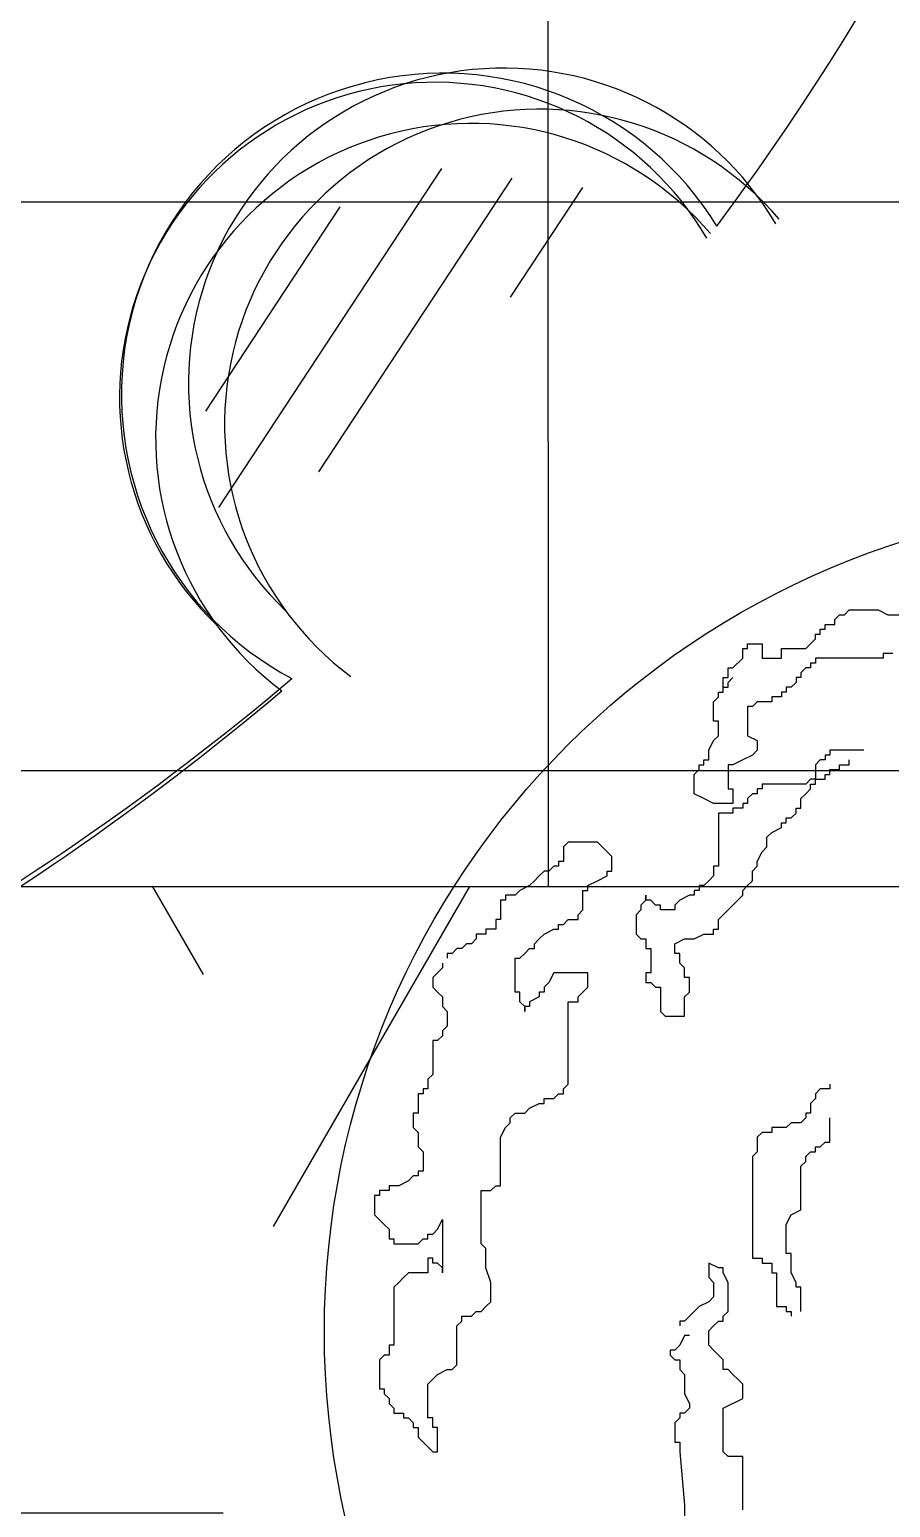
# Model space of a CAD drawing. Extents: x 941299 to 942979, y 2579300 to 2579597.
# Drawn here: x 942005.041 to 942006.723, y 2579403.168 to 2579406.056 of the extents above; entities that cross this region are included whole.
import ezdxf

# ---------------------------------------------------------------- set-up
doc = ezdxf.new("R2010")
doc.units = 0
doc.layers.get('0').update_dxf_attribs({"linetype": 'CONTINUOUS'})
doc.layers.add('fz', color=7, linetype='CONTINUOUS')
doc.layers.add('绿化工程', color=3, linetype='CONTINUOUS')

# ---------------------------------------------------------------- blocks, each defined once
blk = doc.blocks.new('*X93')
at = {"color": 0}
for p, q in [((122540.29696, 22768.30795), (122540.40902, 22768.42001)), ((122540.29955, 22768.3459), (122540.36705, 22768.4134)), ((122540.33799, 22768.31363), (122540.43522, 22768.41086)), ((122540.4251, 22768.36538), (122540.46142, 22768.40171))]:
    blk.add_line(p, q, dxfattribs=at)
blk = doc.blocks.new('dys')
at = {"layer": '绿化工程'}
for centre, radius, start, end in [((0, 0), 5.3048, 323.3736, 346.2438), ((3.8409, -3.472), 0.6159, 30.3532, 226.2937), ((3.7063, -3.4998), 0.6159, 30.3532, 226.2937), ((3.7224, -3.4945), 0.6284, 31.6449, 241.9731), ((3.9115, -3.5523), 0.6159, 40.5867, 233.1544), ((3.7768, -3.5801), 0.6159, 40.5867, 233.1544), ((0, 0), 5.3048, 287.3736, 310.2438), ((-0.0196, -0.0238), 5.3048, 287.3736, 310.2438)]:
    blk.add_arc(centre, radius, start, end, dxfattribs=at)
at = {"layer": '绿化工程', "xscale": 4.999999999939511, "yscale": 5, "zscale": 5, "rotation": 11.67087918926173}
blk.add_blockref('*X93', (-577002.1007, -235434.7893), dxfattribs=at)
blk = doc.blocks.new('hg')
at = {"layer": '绿化工程', "color": 3}
for p, q in [((-0.623, 1.3916), (-0.6136, 1.4011)), ((-0.623, 1.3822), (-0.623, 1.3916)), ((-0.6136, 1.4011), (-0.6041, 1.4011)), ((-0.6041, 1.4011), (-0.5947, 1.4105)), ((-0.5947, 1.4105), (-0.5379, 1.4105)), ((-0.5379, 1.4105), (-0.519, 1.4011)), ((-0.519, 1.4011), (-0.4527, 1.4011)), ((-0.6609, 1.3538), (-0.6609, 1.3633)), ((-0.6609, 1.3633), (-0.6514, 1.3633)), ((-0.6514, 1.3633), (-0.6514, 1.3727)), ((-0.6514, 1.3727), (-0.642, 1.3727)), ((-0.642, 1.3727), (-0.642, 1.3822)), ((-0.642, 1.3822), (-0.623, 1.3822)), ((-0.8028, 1.316), (-0.8028, 1.3349)), ((-0.8028, 1.3349), (-0.7934, 1.3349)), ((-0.7934, 1.3349), (-0.7934, 1.3444)), ((-0.7934, 1.3444), (-0.765, 1.3444)), ((-0.765, 1.3444), (-0.765, 1.316)), ((-0.7271, 1.316), (-0.7271, 1.3349)), ((-0.7271, 1.3349), (-0.6798, 1.3349)), ((-0.6798, 1.3349), (-0.6704, 1.3444)), ((-0.6704, 1.3444), (-0.6609, 1.3538)), ((-0.8218, 1.2971), (-0.8028, 1.316)), ((-0.765, 1.316), (-0.7271, 1.316)), ((-0.6609, 1.3065), (-0.6704, 1.3065)), ((-0.6704, 1.3065), (-0.6704, 1.2971)), ((-0.5284, 1.316), (-0.6609, 1.316)), ((-0.6609, 1.316), (-0.6609, 1.3065)), ((-0.5095, 1.3254), (-0.5284, 1.3254)), ((-0.5284, 1.3254), (-0.5284, 1.316)), ((-0.8407, 1.2593), (-0.8407, 1.2782)), ((-0.8407, 1.2782), (-0.8312, 1.2782)), ((-0.8312, 1.2782), (-0.8312, 1.2971)), ((-0.8312, 1.2971), (-0.8218, 1.2971)), ((-0.8312, 1.2687), (-0.8218, 1.2782)), ((-0.6893, 1.2782), (-0.6987, 1.2782)), ((-0.6987, 1.2782), (-0.6987, 1.2687)), ((-0.6798, 1.2971), (-0.6893, 1.2876)), ((-0.6893, 1.2876), (-0.6893, 1.2782)), ((-0.6704, 1.2971), (-0.6798, 1.2971)), ((-0.8501, 1.2403), (-0.8501, 1.2498)), ((-0.8501, 1.2498), (-0.8407, 1.2498)), ((-0.8407, 1.2498), (-0.8407, 1.2593)), ((-0.8407, 1.2593), (-0.8312, 1.2593)), ((-0.8312, 1.2593), (-0.8312, 1.2687)), ((-0.7177, 1.2498), (-0.7271, 1.2498)), ((-0.7271, 1.2498), (-0.7271, 1.2403)), ((-0.7082, 1.2593), (-0.7177, 1.2593)), ((-0.7177, 1.2593), (-0.7177, 1.2498)), ((-0.6987, 1.2687), (-0.7082, 1.2593)), ((-0.8596, 1.2309), (-0.8501, 1.2403)), ((-0.8596, 1.1931), (-0.8596, 1.2309)), ((-0.7839, 1.2214), (-0.7934, 1.2214)), ((-0.7934, 1.2214), (-0.7934, 1.1647)), ((-0.7744, 1.2309), (-0.7839, 1.2214)), ((-0.7461, 1.2309), (-0.7744, 1.2309)), ((-0.7271, 1.2403), (-0.7461, 1.2403)), ((-0.7461, 1.2403), (-0.7461, 1.2309)), ((-0.8501, 1.1931), (-0.8596, 1.1931)), ((-0.8501, 1.1647), (-0.8501, 1.1931)), ((-0.8596, 1.1552), (-0.8501, 1.1647)), ((-0.7934, 1.1647), (-0.7744, 1.1552)), ((-0.8691, 1.1363), (-0.8596, 1.1552)), ((-0.8691, 1.1174), (-0.8691, 1.1363)), ((-0.7839, 1.1269), (-0.8028, 1.1174)), ((-0.7744, 1.1363), (-0.7839, 1.1269)), ((-0.7744, 1.1552), (-0.7744, 1.1363)), ((-0.6325, 1.1269), (-0.642, 1.1269)), ((-0.642, 1.1269), (-0.642, 1.1174)), ((-0.5663, 1.1363), (-0.6325, 1.1363)), ((-0.6325, 1.1363), (-0.6325, 1.1269)), ((-0.8974, 1.089), (-0.888, 1.0985)), ((-0.888, 1.0985), (-0.888, 1.108)), ((-0.888, 1.108), (-0.8785, 1.108)), ((-0.8785, 1.108), (-0.8785, 1.1174)), ((-0.8785, 1.1174), (-0.8691, 1.1174)), ((-0.8218, 1.108), (-0.8312, 1.108)), ((-0.8312, 1.108), (-0.8312, 1.0607)), ((-0.8028, 1.1174), (-0.8218, 1.108)), ((-0.6514, 1.1174), (-0.6609, 1.108)), ((-0.6609, 1.108), (-0.6609, 1.0796)), ((-0.642, 1.1174), (-0.6514, 1.1174)), ((-0.6325, 1.089), (-0.6325, 1.0985)), ((-0.6325, 1.0985), (-0.6136, 1.0985)), ((-0.6136, 1.0985), (-0.6136, 1.108)), ((-0.6136, 1.108), (-0.5947, 1.108)), ((-0.5947, 1.108), (-0.5947, 1.1174)), ((-0.8974, 1.0512), (-0.8974, 1.089)), ((-0.6798, 1.0701), (-0.765, 1.0701)), ((-0.765, 1.0701), (-0.765, 1.0607)), ((-0.6704, 1.0796), (-0.6798, 1.0701)), ((-0.6609, 1.0796), (-0.6704, 1.0796)), ((-0.6704, 1.0607), (-0.6704, 1.0701)), ((-0.6704, 1.0701), (-0.6609, 1.0701)), ((-0.6609, 1.0701), (-0.6609, 1.0796)), ((-0.6609, 1.0796), (-0.642, 1.0796)), ((-0.642, 1.0796), (-0.642, 1.089)), ((-0.642, 1.089), (-0.6325, 1.089)), ((-0.8785, 1.0418), (-0.8974, 1.0512)), ((-0.8596, 1.0323), (-0.8785, 1.0418)), ((-0.8312, 1.0607), (-0.8218, 1.0607)), ((-0.8218, 1.0607), (-0.8218, 1.0323)), ((-0.7839, 1.0512), (-0.7934, 1.0418)), ((-0.7934, 1.0418), (-0.7934, 1.0323)), ((-0.7744, 1.0512), (-0.7839, 1.0512)), ((-0.765, 1.0607), (-0.7744, 1.0607)), ((-0.7744, 1.0607), (-0.7744, 1.0512)), ((-0.6893, 1.0418), (-0.6798, 1.0512)), ((-0.6893, 1.0229), (-0.6893, 1.0418)), ((-0.6798, 1.0512), (-0.6704, 1.0607)), ((-0.8218, 1.0323), (-0.8596, 1.0323)), ((-0.8218, 1.0134), (-0.8501, 1.0134)), ((-0.8501, 1.0134), (-0.8501, 0.9094)), ((-0.8028, 1.0229), (-0.8218, 1.0229)), ((-0.8218, 1.0229), (-0.8218, 1.0134)), ((-0.7934, 1.0323), (-0.8028, 1.0323)), ((-0.8028, 1.0323), (-0.8028, 1.0229)), ((-0.7082, 1.0039), (-0.6987, 1.0134)), ((-0.6987, 1.0134), (-0.6987, 1.0229)), ((-0.6987, 1.0229), (-0.6893, 1.0229)), ((-0.7461, 0.9756), (-0.7271, 0.985)), ((-0.7271, 0.985), (-0.7271, 0.9945)), ((-0.7271, 0.9945), (-0.7177, 0.9945)), ((-0.7177, 0.9945), (-0.7177, 1.0039)), ((-0.7177, 1.0039), (-0.7082, 1.0039)), ((-1.1435, 0.9567), (-1.1529, 0.9472)), ((-1.0867, 0.9567), (-1.1435, 0.9567)), ((-1.0772, 0.9472), (-1.0867, 0.9567)), ((-0.7555, 0.9661), (-0.7461, 0.9756)), ((-0.7555, 0.9472), (-0.7555, 0.9661)), ((-1.1529, 0.9472), (-1.1529, 0.9188)), ((-1.0678, 0.9378), (-1.0772, 0.9472)), ((-1.0583, 0.9283), (-1.0678, 0.9378)), ((-1.0583, 0.8999), (-1.0583, 0.9283)), ((-0.7744, 0.9188), (-0.765, 0.9378)), ((-0.765, 0.9378), (-0.7555, 0.9472)), ((-1.1908, 0.8999), (-1.2002, 0.8905)), ((-1.1813, 0.8999), (-1.1908, 0.8999)), ((-1.1719, 0.9094), (-1.1813, 0.8999)), ((-1.1624, 0.9094), (-1.1719, 0.9094)), ((-1.1529, 0.9188), (-1.1624, 0.9188)), ((-1.1624, 0.9188), (-1.1624, 0.9094)), ((-1.0678, 0.8905), (-1.0678, 0.8999)), ((-1.0678, 0.8999), (-1.0583, 0.8999)), ((-0.8501, 0.9094), (-0.8596, 0.9094)), ((-0.8596, 0.9094), (-0.8596, 0.8905)), ((-0.7839, 0.8999), (-0.7744, 0.9094)), ((-0.7839, 0.881), (-0.7839, 0.8999)), ((-0.7744, 0.9094), (-0.7744, 0.9188)), ((-1.2192, 0.8716), (-1.2381, 0.8621)), ((-1.2097, 0.881), (-1.2192, 0.8716)), ((-1.2002, 0.8905), (-1.2097, 0.881)), ((-1.1056, 0.8716), (-1.0867, 0.881)), ((-1.1056, 0.8621), (-1.1056, 0.8716)), ((-1.0867, 0.881), (-1.0678, 0.8905)), ((-0.8785, 0.8716), (-0.888, 0.8716)), ((-0.888, 0.8716), (-0.888, 0.8621)), ((-0.8691, 0.881), (-0.8785, 0.8716)), ((-0.8596, 0.8905), (-0.8691, 0.881)), ((-0.8028, 0.8621), (-0.7934, 0.8716)), ((-0.7934, 0.8716), (-0.7839, 0.881)), ((-1.2665, 0.8432), (-1.2759, 0.8432)), ((-1.2759, 0.8432), (-1.2759, 0.8054)), ((-1.2476, 0.8527), (-1.2665, 0.8527)), ((-1.2665, 0.8527), (-1.2665, 0.8432)), ((-1.2381, 0.8621), (-1.2476, 0.8527)), ((-1.1151, 0.8243), (-1.1151, 0.8621)), ((-1.1151, 0.8621), (-1.1056, 0.8621)), ((-0.9921, 0.8432), (-1.0015, 0.8337)), ((-0.9921, 0.8432), (-0.9921, 0.8527)), ((-0.9921, 0.8527), (-0.9921, 0.8432)), ((-0.9826, 0.8432), (-0.9921, 0.8432)), ((-0.9731, 0.8337), (-0.9826, 0.8432)), ((-0.9258, 0.8432), (-0.9353, 0.8337)), ((-0.9069, 0.8527), (-0.9258, 0.8432)), ((-0.8974, 0.8527), (-0.9069, 0.8527)), ((-0.888, 0.8621), (-0.8974, 0.8621)), ((-0.8974, 0.8621), (-0.8974, 0.8527)), ((-0.8312, 0.8243), (-0.8123, 0.8432)), ((-0.8123, 0.8432), (-0.8028, 0.8527)), ((-0.8028, 0.8527), (-0.8028, 0.8621)), ((-1.1245, 0.8148), (-1.1151, 0.8243)), ((-1.1245, 0.8054), (-1.1245, 0.8148)), ((-1.0015, 0.8243), (-1.011, 0.8148)), ((-1.011, 0.8148), (-1.011, 0.777)), ((-1.0015, 0.8337), (-1.0015, 0.8243)), ((-0.9637, 0.8337), (-0.9731, 0.8337)), ((-0.9637, 0.8243), (-0.9637, 0.8337)), ((-0.9353, 0.8243), (-0.9637, 0.8243)), ((-0.9353, 0.8337), (-0.9353, 0.8243)), ((-0.8501, 0.8054), (-0.8407, 0.8148)), ((-0.8407, 0.8148), (-0.8312, 0.8243)), ((-1.2854, 0.7865), (-1.3043, 0.7865)), ((-1.3043, 0.7865), (-1.3043, 0.777)), ((-1.2759, 0.8054), (-1.2854, 0.8054)), ((-1.2854, 0.8054), (-1.2854, 0.7865)), ((-1.1908, 0.777), (-1.1719, 0.7865)), ((-1.1719, 0.7865), (-1.1624, 0.7865)), ((-1.1624, 0.7865), (-1.1624, 0.7959)), ((-1.1624, 0.7959), (-1.1529, 0.7959)), ((-1.1529, 0.7959), (-1.1435, 0.8054)), ((-1.1435, 0.8054), (-1.1245, 0.8054)), ((-0.8596, 0.777), (-0.8596, 0.7865)), ((-0.8596, 0.7865), (-0.8501, 0.7865)), ((-0.8501, 0.7865), (-0.8501, 0.8054)), ((-1.3422, 0.7581), (-1.3516, 0.7486)), ((-1.3327, 0.7581), (-1.3422, 0.7581)), ((-1.3233, 0.7675), (-1.3327, 0.7581)), ((-1.3043, 0.777), (-1.3233, 0.777)), ((-1.3233, 0.777), (-1.3233, 0.7675)), ((-1.2097, 0.7581), (-1.2002, 0.7675)), ((-1.2097, 0.7486), (-1.2097, 0.7581)), ((-1.2002, 0.7675), (-1.1908, 0.777)), ((-1.011, 0.777), (-1.0015, 0.7675)), ((-1.0015, 0.7675), (-0.9921, 0.7675)), ((-0.9921, 0.7675), (-0.9921, 0.7486)), ((-0.9353, 0.7581), (-0.9164, 0.7675)), ((-0.9353, 0.7392), (-0.9353, 0.7581)), ((-0.9164, 0.7675), (-0.8974, 0.7675)), ((-0.8974, 0.7675), (-0.8785, 0.777)), ((-0.8785, 0.777), (-0.8596, 0.777)), ((-1.3706, 0.7392), (-1.38, 0.7392)), ((-1.38, 0.7392), (-1.38, 0.7297)), ((-1.3611, 0.7486), (-1.3706, 0.7392)), ((-1.3516, 0.7486), (-1.3611, 0.7486)), ((-1.2476, 0.6635), (-1.2476, 0.7297)), ((-1.2476, 0.7297), (-1.2381, 0.7297)), ((-1.2381, 0.7297), (-1.2286, 0.7392)), ((-1.2286, 0.7392), (-1.2192, 0.7486)), ((-1.2192, 0.7486), (-1.2097, 0.7486)), ((-0.9921, 0.7486), (-0.9826, 0.7486)), ((-0.9826, 0.7486), (-0.9826, 0.7014)), ((-0.9258, 0.7392), (-0.9353, 0.7392)), ((-0.9258, 0.7203), (-0.9258, 0.7392)), ((-1.3989, 0.7014), (-1.4084, 0.6919)), ((-1.3895, 0.7108), (-1.3989, 0.7014)), ((-1.3895, 0.7203), (-1.3895, 0.7108)), ((-1.1719, 0.7014), (-1.1813, 0.6824)), ((-1.1056, 0.7014), (-1.1719, 0.7014)), ((-1.1056, 0.673), (-1.1056, 0.7014)), ((-0.9826, 0.7014), (-0.9921, 0.7014)), ((-0.9921, 0.7014), (-0.9921, 0.6824)), ((-0.9164, 0.7108), (-0.9258, 0.7203)), ((-0.9164, 0.6919), (-0.9164, 0.7108)), ((-1.4084, 0.6919), (-1.4084, 0.673)), ((-1.4084, 0.673), (-1.3989, 0.6635)), ((-1.1813, 0.6824), (-1.1908, 0.673)), ((-1.1908, 0.673), (-1.1908, 0.6635)), ((-1.1245, 0.6541), (-1.1056, 0.673)), ((-0.9921, 0.6824), (-0.9826, 0.6824)), ((-0.9826, 0.6824), (-0.9731, 0.673)), ((-0.9731, 0.673), (-0.9637, 0.673)), ((-0.9637, 0.673), (-0.9637, 0.6257)), ((-0.9069, 0.6919), (-0.9164, 0.6919)), ((-0.9069, 0.6635), (-0.9069, 0.6919)), ((-1.3989, 0.6635), (-1.3895, 0.6541)), ((-1.3895, 0.6541), (-1.3895, 0.6352)), ((-1.2381, 0.6635), (-1.2476, 0.6635)), ((-1.2381, 0.6446), (-1.2381, 0.6635)), ((-1.2286, 0.6352), (-1.2381, 0.6446)), ((-1.2002, 0.6541), (-1.2192, 0.6446)), ((-1.2192, 0.6446), (-1.2192, 0.6352)), ((-1.1908, 0.6635), (-1.2002, 0.6635)), ((-1.2002, 0.6635), (-1.2002, 0.6541)), ((-1.1435, 0.4839), (-1.1435, 0.6446)), ((-1.1435, 0.6446), (-1.1245, 0.6446)), ((-1.1245, 0.6446), (-1.1245, 0.6541)), ((-0.9164, 0.6541), (-0.9069, 0.6635)), ((-0.9164, 0.6163), (-0.9164, 0.6541)), ((-1.3895, 0.6352), (-1.38, 0.6257)), ((-1.38, 0.6257), (-1.38, 0.5973)), ((-1.2192, 0.6352), (-1.2286, 0.6352)), ((-1.2286, 0.6352), (-1.2286, 0.6257)), ((-1.2286, 0.6257), (-1.2286, 0.6352)), ((-0.9637, 0.6257), (-0.9542, 0.6163)), ((-0.9542, 0.6163), (-0.9164, 0.6163)), ((-1.3895, 0.5784), (-1.3989, 0.569)), ((-1.38, 0.5973), (-1.3895, 0.5879)), ((-1.3895, 0.5879), (-1.3895, 0.5784)), ((-1.3989, 0.569), (-1.4084, 0.569)), ((-1.4084, 0.569), (-1.4084, 0.5028)), ((-1.4084, 0.5028), (-1.4179, 0.4933)), ((-1.4179, 0.4933), (-1.4179, 0.4744)), ((-1.4273, 0.465), (-1.4368, 0.465)), ((-1.4368, 0.465), (-1.4368, 0.4271)), ((-1.4179, 0.4744), (-1.4273, 0.4744)), ((-1.4273, 0.4744), (-1.4273, 0.465)), ((-1.1719, 0.4555), (-1.1624, 0.465)), ((-1.1624, 0.465), (-1.1529, 0.465)), ((-1.1529, 0.4744), (-1.1435, 0.4839)), ((-1.1529, 0.465), (-1.1529, 0.4744)), ((-0.6514, 0.4744), (-0.6609, 0.465)), ((-0.6609, 0.465), (-0.6609, 0.4555)), ((-0.6325, 0.4744), (-0.6514, 0.4744)), ((-0.6325, 0.4839), (-0.6325, 0.4744)), ((-1.2286, 0.4271), (-1.2192, 0.4366)), ((-1.2192, 0.4366), (-1.2002, 0.446)), ((-1.2002, 0.446), (-1.1908, 0.446)), ((-1.1908, 0.446), (-1.1908, 0.4555)), ((-1.1908, 0.4555), (-1.1719, 0.4555)), ((-0.6609, 0.4555), (-0.6704, 0.446)), ((-0.6704, 0.446), (-0.6704, 0.4271)), ((-1.4368, 0.4271), (-1.4463, 0.4271)), ((-1.4463, 0.4271), (-1.4463, 0.3988)), ((-1.2665, 0.3988), (-1.257, 0.4082)), ((-1.257, 0.4177), (-1.2476, 0.4271)), ((-1.257, 0.4082), (-1.257, 0.4177)), ((-1.2476, 0.4271), (-1.2286, 0.4271)), ((-0.7082, 0.4082), (-0.7177, 0.3988)), ((-0.6893, 0.4082), (-0.7082, 0.4082)), ((-0.6798, 0.4177), (-0.6893, 0.4082)), ((-0.6704, 0.4271), (-0.6798, 0.4271)), ((-0.6798, 0.4271), (-0.6798, 0.4177)), ((-0.6325, 0.3704), (-0.6325, 0.4177)), ((-1.4463, 0.3988), (-1.4368, 0.3893)), ((-1.4368, 0.3893), (-1.4368, 0.3609)), ((-1.2759, 0.3799), (-1.2665, 0.3988)), ((-1.2759, 0.2853), (-1.2759, 0.3799)), ((-0.765, 0.3893), (-0.7744, 0.3799)), ((-0.7744, 0.3799), (-0.7744, 0.3515)), ((-0.7461, 0.3893), (-0.765, 0.3893)), ((-0.7177, 0.3988), (-0.7461, 0.3988)), ((-0.7461, 0.3988), (-0.7461, 0.3893)), ((-1.4368, 0.3609), (-1.4273, 0.3515)), ((-1.4273, 0.3515), (-1.4273, 0.3137)), ((-0.7744, 0.3515), (-0.7839, 0.342)), ((-0.6798, 0.342), (-0.6704, 0.3515)), ((-0.6704, 0.3515), (-0.6609, 0.3515)), ((-0.6609, 0.3515), (-0.6609, 0.3609)), ((-0.6609, 0.3609), (-0.6514, 0.3609)), ((-0.6514, 0.3609), (-0.642, 0.3704)), ((-0.642, 0.3704), (-0.6325, 0.3704)), ((-0.7839, 0.342), (-0.7839, 0.1435)), ((-0.6893, 0.3231), (-0.6798, 0.3326)), ((-0.6893, 0.238), (-0.6893, 0.3231)), ((-0.6798, 0.3326), (-0.6798, 0.342)), ((-1.4557, 0.2948), (-1.4746, 0.2853)), ((-1.4463, 0.3042), (-1.4557, 0.2948)), ((-1.4368, 0.3042), (-1.4463, 0.3042)), ((-1.4273, 0.3137), (-1.4368, 0.3137)), ((-1.4368, 0.3137), (-1.4368, 0.3042)), ((-1.5125, 0.2664), (-1.522, 0.2664)), ((-1.522, 0.2664), (-1.522, 0.2286)), ((-1.4936, 0.2758), (-1.5125, 0.2758)), ((-1.5125, 0.2758), (-1.5125, 0.2664)), ((-1.4746, 0.2853), (-1.4936, 0.2853)), ((-1.4936, 0.2853), (-1.4936, 0.2758)), ((-1.3138, 0.1718), (-1.3138, 0.2758)), ((-1.3138, 0.2758), (-1.2949, 0.2758)), ((-1.2949, 0.2758), (-1.2854, 0.2853)), ((-1.2854, 0.2853), (-1.2759, 0.2853)), ((-0.7082, 0.2286), (-0.6893, 0.238)), ((-1.522, 0.2286), (-1.503, 0.2097)), ((-1.503, 0.2097), (-1.4936, 0.2002)), ((-1.3989, 0.2002), (-1.3895, 0.2191)), ((-1.3895, 0.2191), (-1.3895, 0.1151)), ((-0.7177, 0.2097), (-0.7082, 0.2286)), ((-0.7177, 0.1529), (-0.7177, 0.2097)), ((-1.4936, 0.2002), (-1.4936, 0.1813)), ((-1.4936, 0.1813), (-1.4841, 0.1813)), ((-1.4841, 0.1813), (-1.4841, 0.1718)), ((-1.4368, 0.1718), (-1.4273, 0.1813)), ((-1.4273, 0.1813), (-1.4179, 0.1813)), ((-1.4179, 0.1813), (-1.4179, 0.1907)), ((-1.4179, 0.1907), (-1.4084, 0.1907)), ((-1.4084, 0.1907), (-1.3989, 0.2002)), ((-1.4841, 0.1718), (-1.4368, 0.1718)), ((-1.3043, 0.1624), (-1.3138, 0.1718)), ((-1.3043, 0.1245), (-1.3043, 0.1624)), ((-0.7082, 0.1529), (-0.7177, 0.1529)), ((-0.7082, 0.1151), (-0.7082, 0.1529)), ((-1.4084, 0.1435), (-1.4179, 0.1435)), ((-1.4179, 0.1435), (-1.4179, 0.1151)), ((-1.4084, 0.134), (-1.4084, 0.1435)), ((-1.3989, 0.134), (-1.4084, 0.134)), ((-1.3895, 0.1245), (-1.3989, 0.134)), ((-1.3895, 0.1151), (-1.3895, 0.1245)), ((-1.2949, 0.0962), (-1.3043, 0.1245)), ((-0.8501, 0.1245), (-0.8691, 0.134)), ((-0.8691, 0.134), (-0.8691, 0.1056)), ((-0.8407, 0.1245), (-0.8501, 0.1245)), ((-0.8407, 0.1151), (-0.8407, 0.1245)), ((-0.7839, 0.1435), (-0.765, 0.1435)), ((-0.765, 0.1435), (-0.765, 0.134)), ((-0.765, 0.134), (-0.7461, 0.134)), ((-0.7461, 0.134), (-0.7461, 0.1151)), ((-1.4746, 0.0962), (-1.4841, 0.0867)), ((-1.4841, 0.0867), (-1.4841, -0.0267)), ((-1.4652, 0.1056), (-1.4746, 0.0962)), ((-1.4557, 0.1151), (-1.4652, 0.1056)), ((-1.4179, 0.1151), (-1.4557, 0.1151)), ((-1.2949, 0.0584), (-1.2949, 0.0962)), ((-0.8691, 0.1056), (-0.8596, 0.0962)), ((-0.8596, 0.0962), (-0.8596, 0.0678)), ((-0.8312, 0.0962), (-0.8407, 0.1151)), ((-0.8312, 0.0394), (-0.8312, 0.0962)), ((-0.7461, 0.1151), (-0.7366, 0.1151)), ((-0.7366, 0.1151), (-0.7366, 0.0489)), ((-0.6987, 0.0962), (-0.7082, 0.1151)), ((-0.6987, 0.0867), (-0.6987, 0.0962)), ((-0.6893, 0.0867), (-0.6987, 0.0867)), ((-0.6893, 0.0394), (-0.6893, 0.0867)), ((-1.3043, 0.0489), (-1.2949, 0.0584)), ((-0.8691, 0.0584), (-0.888, 0.0489)), ((-0.8596, 0.0678), (-0.8691, 0.0584)), ((-1.3516, 0.0205), (-1.3516, 0.03)), ((-1.3516, 0.03), (-1.3327, 0.03)), ((-1.3327, 0.03), (-1.3233, 0.0394)), ((-1.3233, 0.0394), (-1.3138, 0.0394)), ((-1.3138, 0.0394), (-1.3043, 0.0489)), ((-0.8974, 0.0394), (-0.9164, 0.0205)), ((-0.888, 0.0489), (-0.8974, 0.0394)), ((-0.8407, 0.03), (-0.8312, 0.0394)), ((-0.8407, 0.0205), (-0.8407, 0.03)), ((-0.7366, 0.0489), (-0.7177, 0.0489)), ((-0.7177, 0.0489), (-0.7177, 0.0394)), ((-0.7177, 0.0394), (-0.7082, 0.0394)), ((-0.7082, 0.0394), (-0.7082, 0.03)), ((-1.3611, 0.0111), (-1.3516, 0.0205)), ((-1.3611, -0.0646), (-1.3611, 0.0111)), ((-0.9164, 0.0205), (-0.9258, 0.0205)), ((-0.9258, 0.0205), (-0.9258, 0.0111)), ((-0.8691, 0.0016), (-0.8596, 0.0111)), ((-0.8691, -0.0267), (-0.8691, 0.0016)), ((-0.8596, 0.0111), (-0.8501, 0.0205)), ((-0.8501, 0.0205), (-0.8407, 0.0205)), ((-1.4841, -0.0267), (-1.4936, -0.0267)), ((-1.4936, -0.0267), (-1.4936, -0.0457)), ((-0.9258, -0.0267), (-0.9353, -0.0362)), ((-0.9164, -0.0078), (-0.9258, -0.0267)), ((-0.9069, -0.0078), (-0.9164, -0.0078)), ((-0.8596, -0.0362), (-0.8691, -0.0267)), ((-1.503, -0.0457), (-1.5125, -0.0551)), ((-1.5125, -0.0551), (-1.5125, -0.1118)), ((-1.4936, -0.0457), (-1.503, -0.0457)), ((-0.9353, -0.0362), (-0.9448, -0.0362)), ((-0.9448, -0.0362), (-0.9448, -0.0457)), ((-0.9448, -0.0457), (-0.9353, -0.0551)), ((-0.9353, -0.0551), (-0.9258, -0.0551)), ((-0.9258, -0.0551), (-0.9258, -0.074)), ((-0.8501, -0.0457), (-0.8596, -0.0362)), ((-0.8407, -0.0551), (-0.8501, -0.0457)), ((-0.8407, -0.074), (-0.8407, -0.0551)), ((-1.4084, -0.0929), (-1.3989, -0.0835)), ((-1.3989, -0.0835), (-1.38, -0.074)), ((-1.38, -0.074), (-1.3706, -0.074)), ((-1.3706, -0.074), (-1.3611, -0.0646)), ((-0.9258, -0.074), (-0.9164, -0.0835)), ((-0.9164, -0.0835), (-0.9164, -0.1213)), ((-0.8312, -0.074), (-0.8407, -0.074)), ((-0.8218, -0.0835), (-0.8312, -0.074)), ((-0.8123, -0.0929), (-0.8218, -0.0835)), ((-1.5125, -0.1118), (-1.503, -0.1118)), ((-1.503, -0.1118), (-1.503, -0.1213)), ((-1.4179, -0.1024), (-1.4084, -0.0929)), ((-1.4179, -0.1686), (-1.4179, -0.1024)), ((-0.8028, -0.1024), (-0.8123, -0.0929)), ((-0.8028, -0.1308), (-0.8028, -0.1024)), ((-1.503, -0.1213), (-1.4936, -0.1308)), ((-1.4936, -0.1308), (-1.4936, -0.1402)), ((-1.4936, -0.1402), (-1.4841, -0.1497)), ((-0.9164, -0.1213), (-0.9069, -0.1402)), ((-0.9069, -0.1402), (-0.9069, -0.1497)), ((-0.8407, -0.1497), (-0.8028, -0.1308)), ((-1.4841, -0.1497), (-1.4841, -0.1591)), ((-1.4841, -0.1591), (-1.4652, -0.1591)), ((-1.4652, -0.1591), (-1.4652, -0.1686)), ((-1.4652, -0.1686), (-1.4557, -0.1686)), ((-1.4557, -0.1686), (-1.4463, -0.178)), ((-1.4084, -0.1686), (-1.4179, -0.1686)), ((-1.4084, -0.1875), (-1.4084, -0.1686)), ((-0.9258, -0.1686), (-0.9353, -0.178)), ((-0.9164, -0.1591), (-0.9258, -0.1591)), ((-0.9258, -0.1591), (-0.9258, -0.1686)), ((-0.9069, -0.1497), (-0.9164, -0.1591)), ((-0.8407, -0.2348), (-0.8407, -0.1497)), ((-1.4463, -0.178), (-1.4463, -0.1875)), ((-1.4463, -0.1875), (-1.4368, -0.1875)), ((-1.4368, -0.1875), (-1.4368, -0.2064)), ((-1.3989, -0.1875), (-1.4084, -0.1875)), ((-1.3989, -0.2348), (-1.3989, -0.1875)), ((-0.9353, -0.178), (-0.9353, -0.2159)), ((-1.4368, -0.2064), (-1.4179, -0.2253)), ((-1.4179, -0.2253), (-1.4084, -0.2348)), ((-0.9353, -0.2159), (-0.9258, -0.2159)), ((-0.9258, -0.2159), (-0.9258, -0.2348)), ((-1.4084, -0.2348), (-1.3989, -0.2348)), ((-0.9258, -0.2348), (-0.9164, -0.3388)), ((-0.8312, -0.2442), (-0.8407, -0.2348)), ((-0.8028, -0.2442), (-0.8312, -0.2442)), ((-0.8028, -0.3482), (-0.8028, -0.2442)), ((-0.9164, -0.3388), (-0.9164, -0.3861))]:
    blk.add_line(p, q, dxfattribs=at)
blk.add_circle((0, 0), 1.62, dxfattribs=at)

msp = doc.modelspace()

# ---------------------------------------------------------------- hatches: boundary and pattern name
at = {"layer": '绿化工程'}
h = msp.add_hatch(dxfattribs=at)
h.set_pattern_fill('ANSI37', color=9, scale=0.35, angle=45, style=0)
h.set_pattern_definition([(90, (125, 0), (-1.11125, 1e-16), []), (180, (125, 0), (-1e-16, -1.11125), [])])
h.paths.add_polyline_path([(941971.7134, 2579409.38137), (941971.7134, 2579404.38137), (942034.2134, 2579404.38137), (942034.2134, 2579409.38137)])
h = msp.add_hatch(dxfattribs=at)
h.set_pattern_fill('HEX', color=9, scale=0.25, style=0)
h.set_pattern_definition([(0, (125, 0), (0, 1.374815), [0.79375, -1.5875]), (120, (125, 0), (-1.1906247155, -0.6874075), [0.79375, -1.5875]), (60, (125.7938, 0), (-1.1906247155, 0.6874075), [0.79375, -1.5875])])
h.paths.add_polyline_path([(941971.7134, 2579401.88137), (941971.7134, 2579404.38137), (942034.2134, 2579404.38137), (942034.2134, 2579401.88137)])

# ---------------------------------------------------------------- linework, layer by layer
at = {"layer": 'fz', "color": 8}
msp.add_line((941784.2134, 2579404.38137), (942084.2134, 2579404.38137), dxfattribs=at)

# ---------------------------------------------------------------- block references
at = {"layer": 'fz'}
for name, p in [('dys', (942002.12655, 2579408.83657)), ('hg', (942007.23712, 2579403.51115))]:
    msp.add_blockref(name, p, dxfattribs=at)

doc.saveas('drawing.dxf')
